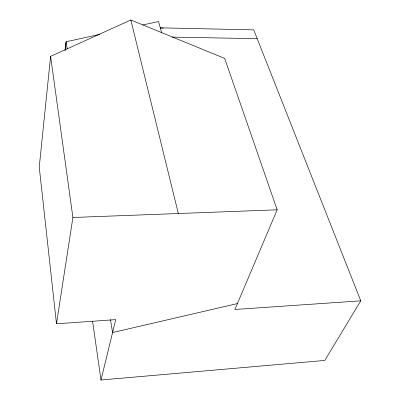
<?xml version="1.0" encoding="UTF-8"?>
<svg xmlns="http://www.w3.org/2000/svg" width="400" height="400" viewBox="0 0 400 400"><rect width="100%" height="100%" fill="white"/><g stroke="black" fill="none" stroke-linecap="round" stroke-linejoin="round"><path stroke-width="0.6" d="M360.76 300.83L234.92 309.485L277.165 209.805L224.675 58.395L130.825 20L50.605 56.36L39.24 167.07L56.495 323.795L115.72 319.64L101 380L324.81 360.445L360.76 300.83L253.72 29.865L160.29 27.835M65.1 50.27L66.095 41.76L99.605 34.425M65.08 50.425L66.095 41.76L67.215 48.765M56.495 323.795L72.905 217.485L50.605 56.36M237.435 303.57L112.565 332.565L110.5 319.625M142.72 24.99L158.53 21.53L161.74 33.01M72.905 217.485L277.165 209.805M172.115 37.085L257.205 38.695M160.295 27.98L163.405 28.19M130.825 20L178.335 213.52M92.59 321.29L101 380"/></g></svg>
